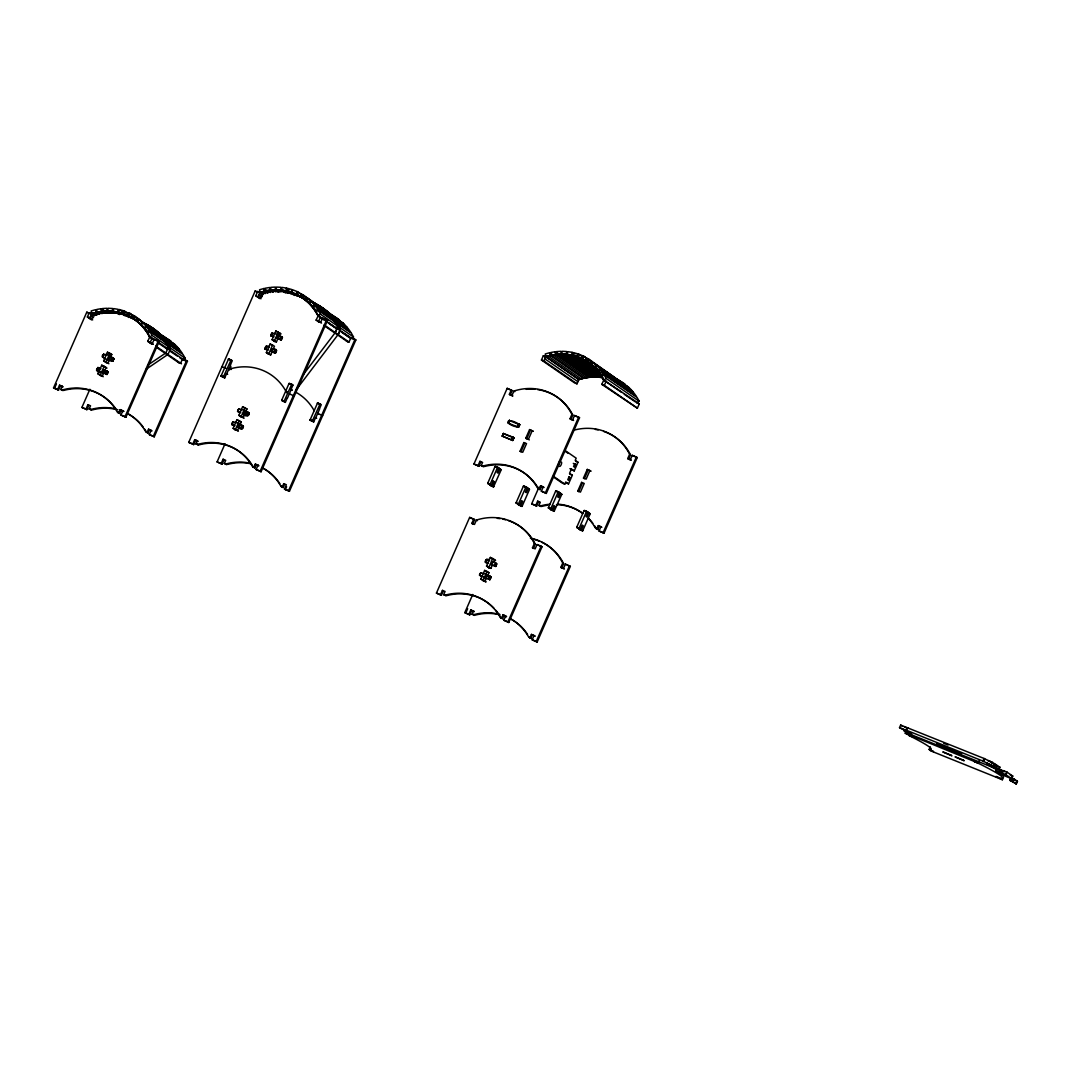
<?xml version="1.0" encoding="UTF-8"?>
<svg xmlns="http://www.w3.org/2000/svg" width="1071" height="1071" viewBox="0 0 1071 1071"><rect width="100%" height="100%" fill="white"/><g stroke="black" fill="none" stroke-linecap="round" stroke-linejoin="round"><path stroke-width="1.5" d="M105.132 313.227L102.374 311.326L102.414 308.555L106.913 308.287L106.886 311.059L109.63 312.946M273.533 292.022L270.776 290.121L270.816 287.349L275.314 287.082L275.287 289.853L278.032 291.754M556.451 354.367L556.478 351.596L560.99 351.328L560.95 354.099L593.977 376.885L589.478 377.166L556.451 354.367L560.95 354.099M110.514 312.946L107.769 311.045L108.077 308.274L112.562 308.488L112.241 311.259L114.985 313.16M278.915 291.754L276.171 289.853L276.492 287.082L280.963 287.296L280.642 290.067L283.387 291.968M561.833 354.086L562.155 351.315L566.626 351.529L566.305 354.3L599.332 377.099L594.86 376.885L561.833 354.086L566.305 354.3M115.855 313.254L113.111 311.353L113.713 308.609L118.105 309.318L117.502 312.063L120.247 313.964M285.636 293.012L281.512 290.161L282.115 287.416L286.506 288.112L289.25 290.013M288.648 292.758L285.903 290.857L286.506 288.112M569.37 354.755L602.397 377.541L600.202 377.193L567.175 354.394L567.777 351.649L572.168 352.359L574.926 354.26M601.848 376.001L571.566 355.103L572.168 352.359M230.385 364.97L232.287 360.646L228.618 358.839L221.028 376.108L224.696 377.943L226.583 373.618L227.668 374.315M291.981 390.072L291.031 389.416L292.932 385.091L291.714 384.275L284.163 401.156L285.341 402.388L287.229 398.064M319.386 408.975L321.273 404.651L317.605 402.843L310.028 420.113L313.683 421.961L315.584 417.636L316.668 418.319M498.644 469.031L497.694 467.331L498.966 468.134L497.064 472.458L498.028 473.114L499.916 468.79L495.003 466.661L487.747 483.208L491.375 485.431L493.276 481.107L494.226 481.763L492.325 486.087L493.503 486.903L501.094 470.022L499.916 468.79M516.102 502.781L519.73 504.99L521.617 500.666L522.581 501.335L520.68 505.659L522.072 506.342L529.449 489.581L528.271 488.363L523.358 486.234L516.142 502.66L519.73 504.99M526.999 488.604L525.821 487.372M561.74 494.467L555.648 491.107L548.352 507.882L552.02 509.876L553.921 505.552L554.872 506.208L552.971 510.532L554.149 511.349L561.74 494.467L559.249 493.597M588.916 512.795L587.015 517.119L586.065 516.463L587.966 512.139L586.506 511.55L579.197 528.204L580.375 529.435L582.263 525.111L583.226 525.767L581.325 530.091L582.718 530.774L590.094 514.026L588.916 512.795L584.003 510.68L576.747 527.227L582.838 530.573M121.103 314.151L118.346 312.25L119.229 309.559L123.486 310.737L127.61 313.589M126.739 316.28L122.616 313.428L123.486 310.737M290.884 293.896L286.747 291.044L287.63 288.367L291.888 289.545L291.017 292.236L295.141 295.074M602.692 376.189L572.423 355.291L573.293 352.6L577.55 353.778L576.68 356.469L600.818 373.016M231.108 359.843L223.518 376.711L224.696 377.943M291.754 384.275L289.023 383.512L281.713 400.179L285.341 402.388M320.109 403.847L312.504 420.729L313.683 421.961M497.453 467.652L490.197 484.199L491.375 485.431M518.551 503.772L525.861 487.104L527.32 487.693L525.419 492.017L526.37 492.687L528.271 488.363M560.575 493.236L558.674 497.56L557.723 496.904L559.611 492.58L558.165 491.991L550.842 508.645L552.02 509.876M587.604 513.156L586.466 511.818M575.756 464.372L574.525 467.184L573.574 466.528L574.806 463.716L575.756 464.372L573.306 463.382M58.517 390.112L57.633 389.509L59.534 385.185L60.418 385.788L58.517 390.112L53.55 387.863L86.778 312.183L89.495 313.281M54.434 388.465L56.428 383.927M91.517 319.841L87.38 316.989L89.281 312.665L91.731 313.656A53.684 49.721 -55.4 0 1 149.726 337.03L154.92 339.909L154.157 339.346L152.256 343.671L149.605 342.6M98.893 314.272L96.136 312.371L95.6 309.693L91.182 310.925L91.718 313.602L89.83 317.98L92.682 319.921M116.324 409.631A53.684 49.721 -55.4 0 0 63.979 390.353L60.766 389.496L62.185 386.256L59.534 385.185M100.687 371.905C92.508 373.19 100.888 362.6 97.689 370.7M107.97 359.32L112.75 361.235L114.021 358.651C101.21 349.092 96.43 358.33 112.883 361.248M96.564 370.097L97.836 367.5L100.928 368.705M103.485 357.513L102.347 356.911L103.619 354.3M96.859 370.298L97.983 367.554M102.562 356.924L103.767 354.354M97.033 370.405L98.023 367.728M97.26 370.512L98.237 367.848M97.434 370.593L98.492 367.969M97.555 370.646L98.827 368.103M86.858 409.684L85.988 409.068L87.876 404.744L88.759 405.36L86.858 409.684L81.905 407.422L89.87 389.268M128.935 317.498L123.433 313.709L124.571 311.112L135.535 317.511M100.754 375.747L97.956 373.819L101.758 365.171L106.993 368.089M106.444 362.774L103.659 360.847L107.448 352.198L111.759 354.474L108.01 363.149L105.36 362.078M103.204 376.738L100.42 374.81L104.208 366.162M108.894 363.765L106.109 361.837L109.911 353.189M131.639 318.194L127.516 315.356L128.654 312.759M103.686 373.123L107.006 374.448L108.238 371.838L103.874 369.856L102.669 372.708L103.619 373.364M117.917 409.832A53.684 49.721 -55.4 0 0 92.334 409.912L89.107 409.055L90.54 405.815L87.876 404.744M102.736 372.454L105.681 373.605L106.98 371.088M111.464 360.418L112.763 357.888L111.799 360.566M107.006 374.448L106.002 373.752L107.06 371.115M106.23 373.859L107.22 371.195M112.027 360.673L113.017 358.009M106.404 373.966L107.435 371.302M112.201 360.766L113.339 358.183M106.685 374.328L108.211 371.865M112.468 361.128L114.008 358.678L112.616 361.195M106.832 374.381L108.091 371.838M151.948 344.206L147.718 341.314L149.726 337.03L152.109 335.437L185.136 358.236L182.78 359.749L179.848 357.834M121.063 410.233L119.631 413.473L118.761 412.87L120.18 409.631L123.714 411.304L120.18 409.631M153.033 344.233L150.275 342.332L152.176 338.008M154.157 339.346L159.124 341.595L125.896 417.275L120.943 415.026L122.83 410.702M125.896 417.275L125.026 416.673L158.24 340.98M145.75 324.352A56.817 52.64 -55.4 0 1 169.954 347.392L170.035 349.989L167.973 354.407L146.004 369.348M148.534 429.19L149.405 429.792L147.985 433.045L147.102 432.43L148.534 429.19L151.185 430.261L149.284 434.585L154.251 436.834L187.465 361.155L182.512 358.905L180.611 363.23L177.947 362.159M154.251 436.834L153.367 436.232L186.595 360.552M193.69 444.599L192.82 443.996L194.708 439.659L195.591 440.275L193.69 444.599L188.737 442.35L255.179 290.977L259.262 292.624M259.918 298.648L255.782 295.797L257.683 291.473L260.133 292.45A53.684 49.721 -55.4 0 1 318.127 315.825L352.225 338.664M260.133 292.45L258.231 296.774L261.083 298.715M254.818 467.96L253.934 467.358L255.367 464.104L256.237 464.72L254.818 467.96L252.997 466.528A53.684 49.721 -55.4 0 0 199.166 444.84L195.939 443.983L197.372 440.73L194.708 439.659M226.798 373.699L228.685 369.375L231.51 368.544A53.684 49.721 -55.4 0 1 285.341 390.246L286.68 392.749M231.39 369.455L229.167 368.304L230.586 365.05M230.051 368.906L231.001 366.751M261.525 297.189L262.797 294.311M242.488 425.709C239.703 428.253 243.184 430.863 243.412 426.325C239.998 423.433 229.475 419.136 232.876 425.187M269.33 347.499C267.362 343.389 262.971 348.731 266.09 349.507M276.372 338.128L281.245 340.069L282.423 337.459C278.982 334.567 268.5 330.256 271.887 336.321M232.822 421.947L231.738 424.585L234.964 425.776M248.405 412.589C245.915 415.28 248.753 417.516 249.208 413.138C245.781 410.354 235.339 406.538 238.659 412M266.237 346.294L264.965 348.905L268.192 350.097M232.046 424.785L233.157 422.028M237.829 411.599L238.953 408.841M265.26 349.106L266.384 346.348M271.057 335.919L272.168 333.161L270.749 335.705L273.975 336.91M265.434 349.213L266.103 346.308M271.164 335.986L271.833 333.081M265.662 349.32L266.451 346.549M266.974 346.803L265.836 349.4L266.639 346.656M222.045 464.158L221.161 463.556L223.063 459.231L223.946 459.834L222.045 464.158L217.078 461.909L225.057 443.742M297.336 296.306L291.834 292.503L292.972 289.906L297.055 291.553L343.711 323.643L307.39 297.939L305.543 300.094L308.836 303.013L310.684 300.844L307.39 297.939M235.928 430.234L233.143 428.306L236.945 419.658L241.256 421.92M241.631 417.248L238.833 415.334L242.635 406.685L246.946 408.948L243.197 417.636L240.547 416.565M268.219 353.912L266.358 352.627L270.16 343.978L274.471 346.241L270.722 354.929L268.071 353.858M274.845 341.569L272.061 339.654L275.849 331.006L281.097 333.911M238.378 431.211L235.593 429.284L239.395 420.635M244.081 418.239L241.283 416.311L245.085 407.663M270.668 354.889L268.821 353.604L272.61 344.956M277.563 332.238L280.214 333.309L276.412 341.957L274.511 340.632L278.313 331.983M300.041 297.002L295.917 294.15L297.055 291.553M273.225 349.32C280.562 347.66 272.262 357.714 276.639 350.645L272.275 348.664L271.07 351.516L272.034 352.172M250.333 463.663A53.684 49.721 -55.4 0 0 227.507 464.399L224.294 463.542L225.713 460.302L223.063 459.231M237.909 426.941L240.855 428.092L241.992 425.495M243.706 413.741L246.651 414.905L247.789 412.308M275.22 349.815L274.082 352.413L271.137 351.261M276.92 338.061L279.866 339.226L281.004 336.629M240.855 428.092L242.153 425.562M246.651 414.905L247.95 412.375L247.307 415.213M279.866 339.226L281.164 336.696M241.417 428.346L242.247 425.602M274.484 352.587L275.461 349.922L274.163 352.439L275.448 353.256M281.271 340.069L280.348 339.44L281.258 336.736M247.2 415.146L248.271 412.522M274.631 352.667L275.702 350.03L274.805 352.761M280.428 339.467L281.499 336.843M241.591 428.44L242.608 425.776M280.602 339.574L281.619 336.91M241.859 428.802C245.085 421.653 242.113 432.791 238.86 427.597M247.722 415.642C250.775 407.997 248.646 420.702 243.157 413.808M272.088 351.917L275.086 353.122L276.291 350.565M280.87 339.935L282.409 337.472M281.017 339.989L282.342 337.459M318.984 322.05L316.119 320.109L318.127 315.825L320.51 314.245L353.537 337.044L351.181 338.556M321.541 323.081L318.676 321.139L320.577 316.815M318.007 321.394L320.657 322.465L322.558 318.141L327.525 320.403L261.083 471.762L256.116 469.5L258.017 465.175L255.367 464.104M287.443 398.144L291.232 389.496L292.115 390.112M261.083 471.762L260.199 471.146L326.642 319.787M335.236 332.425L337.191 327.994L340.123 330.029L338.182 334.46L295.73 390.46M311.648 301.794A56.817 52.64 -55.4 0 1 337.218 325.423L337.298 328.007L335.33 332.492L302.919 375.104M338.275 334.513L340.23 330.042L340.15 327.445A56.817 52.64 -55.4 0 0 317.297 305.007A56.683 52.506 -55.4 0 1 319.868 306.467M283.708 483.677L284.591 484.279L283.172 487.519L282.289 486.917L283.708 483.677L286.359 484.748L284.471 489.072L289.424 491.321L355.867 339.962L350.913 337.713L349.012 342.037L346.361 340.966M315.784 417.717L319.586 409.068M285.341 489.675L286.613 486.796M289.424 491.321L288.554 490.719L354.996 339.36M478.924 466.273L478.041 465.657L479.942 461.333L480.825 461.949L478.924 466.273L473.958 464.011L507.172 388.331L512.139 390.594L510.251 394.918L512.902 395.989L509.368 394.302L511.269 389.978M540.038 489.634L539.168 489.019L540.587 485.779L541.471 486.395L540.038 489.634L538.218 488.202A53.684 49.721 -55.4 0 0 484.387 466.514L481.174 465.657L482.593 462.404L479.942 461.333M512.018 395.373L513.919 391.049A53.684 49.721 -55.4 0 1 571.914 414.423L572.784 415.039L570.897 419.363L573.547 420.421L570.013 418.748L571.914 414.423M502.259 436.098L503.41 433.474L512.621 437.075L513.96 437.865L512.728 440.462L502.259 436.098L512.768 440.476M502.286 436.125L503.557 433.514M509.421 420.354L508.082 422.938L509.06 423.473L518.592 427.289L519.743 424.678C505.284 415.481 503.464 424.866 518.605 427.275M502.486 436.138L503.705 433.568M508.377 423.139L509.501 420.381M508.551 423.246L509.287 420.301M508.779 423.353L509.568 420.582M441.399 595.329L440.516 594.726L442.417 590.389L443.3 591.005L441.399 595.329L436.433 593.08L469.647 517.4L474.614 519.649L472.726 523.973L471.842 523.371L473.743 519.033M581.66 378.773L578.916 379.589L576.934 383.82L574.484 382.829L541.457 360.03L543.345 355.706L545.795 356.697A53.684 49.721 -55.4 0 1 603.79 380.071L639.28 403.847L637.379 408.171L601.795 384.355L603.79 380.071L606.186 378.478L639.213 401.277L636.843 402.79M511.403 439.632L512.701 437.102L511.737 439.779M517.186 426.445L518.498 423.915M493.945 608.221A53.684 49.721 -55.4 0 0 446.861 595.57L443.648 594.713L445.067 591.46L442.417 590.389M534.389 543.479L532.488 547.803L533.371 548.419L535.259 544.095L534.389 543.479A53.684 49.721 -55.4 0 0 476.394 520.104L474.493 524.429L471.842 523.371M517.521 426.579L518.578 423.955M511.951 439.886L512.955 437.222M517.748 426.686L518.819 424.062M512.139 439.98L513.156 437.316M517.922 426.794L518.953 424.129M512.407 440.342L513.946 437.892M519.663 424.678L518.19 427.155L519.73 424.705M512.621 440.435L513.826 437.852M520.078 451.212L523.866 442.564L526.53 443.635L522.728 452.283L520.078 451.212L520.948 451.815L524.75 443.166L523.866 442.564M530.44 430.194L526.651 438.842L525.767 438.24L529.569 429.591L533.104 431.265L529.569 429.591M529.302 439.913L528.418 439.311L532.22 430.662M486.368 562.73C483.168 561.994 487.666 556.585 489.594 560.722M485.069 577.724L489.929 579.665L491.12 577.055C487.693 574.27 477.251 570.468 480.571 575.917M488.456 563.319L485.364 562.114L486.502 559.517M481.575 573.266C479.928 571.191 478.108 579.25 480.866 572.757M485.538 562.329L486.649 559.571M485.699 562.422L486.341 559.504M486.984 559.905L485.939 562.543L486.689 559.745M469.741 614.888L468.87 614.285L470.758 609.961L471.642 610.564L469.741 614.888L464.787 612.639L472.753 594.472M600.898 372.895L577.497 356.75L578.635 354.153L582.731 355.8L593.736 363.39M465.657 613.241L467.652 608.703M483.637 580.964L480.839 579.036L484.641 570.388L488.952 572.65L487.733 575.569M489.327 567.978L486.542 566.064L490.331 557.415L495.578 560.32M483.436 580.87L486.087 581.941L483.289 580.027L487.091 571.365M492.165 565.475L490.893 568.366L488.992 567.041L492.78 558.393M597.872 369.749L581.58 358.397L582.731 355.8M487.747 575.77L486.796 575.114L485.203 581.339L482.552 580.268M498.042 614.393A53.684 49.721 -55.4 0 0 475.216 615.129L471.99 614.272L473.422 611.032L470.758 609.961M479.647 575.328L488.563 578.822L489.862 576.292M491.402 564.471L494.347 565.635L495.819 563.172L496.904 563.868L495.753 566.479L496.569 563.788M489.956 579.679L488.885 578.969L489.942 576.332M495.766 566.465C492.727 565.368 498.537 561.418 492.54 561.887M489.112 579.076L490.103 576.412M494.909 565.876L495.9 563.212M489.286 579.17L490.317 576.506M495.083 565.983L496.101 563.319M489.554 579.531L491.094 577.082M489.715 579.598L491.027 577.055M536.625 506.101L535.754 505.485L537.642 501.161L538.526 501.777L536.625 506.101L531.671 503.839L538.981 487.198M572.664 419.819L574.565 415.494L579.531 417.744L546.304 493.423L541.337 491.174L543.238 486.85L540.587 485.779M547.803 505.164A53.684 49.721 -55.4 0 0 542.1 506.342L538.874 505.485L540.306 502.232L537.642 501.161M546.304 493.423L545.42 492.821L578.648 417.141M503.062 614.834L503.946 615.45L502.513 618.69L501.643 618.087L503.062 614.834L505.713 615.905L503.812 620.229L508.779 622.492L542.006 546.812L537.04 544.55L535.139 548.874L532.488 547.803M637.379 408.171L604.352 385.373L606.24 381.048M552.73 476.515L562.342 483.141L564.792 484.132L565.742 481.963L568.527 483.891L572.329 475.243L569.531 473.315L571.432 468.991L574.23 470.919L578.019 462.27L575.234 460.343L576.185 458.174L565.207 450.596M508.779 622.492L507.908 621.876L541.123 546.197M577.778 491.04L581.58 482.392L584.231 483.463L580.442 492.111L577.778 491.04L578.661 491.643L582.463 482.994L581.58 482.392M588.153 470.022L584.364 478.67L583.481 478.068L587.269 469.419L590.804 471.093L587.269 469.419M589.934 470.49L586.132 479.139L583.481 478.068M532.287 635.009L530.868 638.249L529.984 637.647L531.417 634.407L534.951 636.08L531.417 634.407M564.377 569.049L560.829 567.376L562.73 563.051A53.684 49.721 -55.4 0 0 530.373 538.111M561.713 567.978L563.614 563.654A53.684 49.721 -55.4 0 0 541.939 542.287M560.829 567.376L563.493 568.447L565.394 564.122L570.348 566.372L537.133 642.051L532.167 639.802L534.068 635.478M537.133 642.051L536.25 641.449L569.477 565.769M598.301 525.607L599.171 526.222L597.752 529.462L596.868 528.846L598.301 525.607L600.951 526.678L599.05 531.002L604.017 533.264L637.232 457.571L632.278 455.322L630.377 459.646L631.261 460.262L628.597 459.191L627.726 458.575L629.614 454.251A53.684 49.721 -55.4 0 0 574.444 430.047M628.597 459.191L630.498 454.867A53.684 49.721 -55.4 0 0 603.602 431.385M604.017 533.264L603.134 532.648L636.361 456.969M998.748 769.768L915.344 736.366L906.856 732.738L903.924 730.703L911.675 733.836L899.52 727.664L900.657 725.067L984.048 758.469L995.481 764.132L994.343 766.729L986.578 763.596L998.748 769.768L999.886 767.171L993.848 763.891M930.177 746.755L929.333 749.392A53.684 4.123 23.7 0 0 909.989 736.031L908.677 735.295L911.742 736.527L905.236 733.207L906.374 730.609M899.52 727.664L907.271 730.797L906.535 730.288L907.673 727.691L908.409 728.2M1003.54 777.144L1002.402 779.742L995.896 776.421L999.979 778.068A53.684 4.123 23.7 0 0 979.135 763.69L974.088 761.387L978.171 763.034L979.309 760.437M994.343 766.729L982.91 761.066L984.048 758.469M983.647 761.575L984.785 758.978M991.398 764.707L992.549 762.11M995.802 767.746L996.954 765.149M1011.573 778.644L1006.004 774.802L1007.008 772.124L1012.711 776.047L1011.56 778.671L1001.693 774.681L995.99 770.759L997.128 768.161M996.258 770.825L997.396 768.228L1004.785 771.629L1003.313 770.625L1002.175 773.208L1003.647 774.226L995.99 770.759M999.524 772.137L1000.662 769.554M1000.983 773.155L1002.135 770.558M1002.175 773.208L1005.441 774.534L1007.008 772.124M1016.285 783.918L1009.98 780.398L1011.118 777.774L1015.321 780.451M1009.98 780.398L1011.332 777.841M1010.06 780.384L1011.479 777.907L1014.076 778.992L1017.437 781.308L1016.259 783.918L1012.979 781.616L1014.076 778.992M1011.319 778.577L1012.711 776.047M1010.261 780.464L1012.269 781.268L1013.407 778.671M1012.269 781.268L1013.568 778.751L1012.938 781.589M1012.885 781.562L1013.889 778.898M1016.098 783.865L1017.423 781.295L1015.817 780.705M495.003 466.661L497.787 467.317M523.358 486.234L526.142 486.89M519.743 505.151L521.858 506.463M555.648 491.107L558.446 491.763M552.034 510.024L554.149 511.349M584.003 510.68L586.788 511.336M580.335 529.703L578.875 529.114L581.325 530.091M132.416 318.569L128.292 315.717L129.685 313.241L175.309 344.835L141.037 321.3M134.906 319.707L132.148 317.806L133.54 315.329M300.817 297.363L296.694 294.512L298.086 292.035L339.534 320.042L335.933 317.525M301.942 294.137L300.549 296.613L296.694 294.512M598.635 370.097L582.356 358.758L583.749 356.282L629.387 387.876L593.053 362.172L591.219 364.341L594.512 367.246L596.346 365.091M595.623 367.299L586.225 360.847L587.618 358.37M491.335 485.685L489.875 485.096L493.838 486.569M143.086 322.84L141.037 324.808L143.996 328.074L146.031 326.12L179.071 348.905L176.113 345.638L143.086 322.84L146.031 326.12M311.487 301.647L309.439 303.615L312.397 306.882L314.432 304.914L347.473 327.713L344.514 324.446L311.487 301.647L314.432 304.914M597.149 365.88L595.115 367.848L598.06 371.115L600.108 369.16L633.135 391.946L630.19 388.679L597.149 365.88L600.108 369.16M146.754 327.003L144.531 328.743L147.102 332.345L149.324 330.591L182.351 353.39L179.781 349.789L146.754 327.003L149.324 330.591M315.155 305.797L312.933 307.551L315.517 311.139L317.726 309.399L350.753 332.197L348.182 328.596L315.155 305.797L317.726 309.399M600.818 370.044L598.609 371.784L601.179 375.385L603.401 373.632L636.428 396.431L633.845 392.843L600.818 370.044L603.401 373.632M147.918 365.037L165.871 352.935L167.826 348.477L167.745 345.879A56.817 52.64 -55.4 0 0 143.541 322.84M185.136 358.236L182.967 354.354L149.94 331.555L147.57 333.068L149.739 336.95M353.537 337.044L351.368 333.161L318.341 310.362L315.972 311.875L318.141 315.758L323.629 319.627M639.213 401.277L637.044 397.395L604.004 374.596L601.648 376.108L603.816 379.991M519.448 505.485L518.23 504.669L520.68 505.659M551.739 510.372L550.521 509.542L552.971 510.532M60.766 389.496L63.109 389.75A53.684 49.721 -55.4 0 1 116.94 411.438L119.631 413.473M89.107 409.055L91.45 409.309A53.684 49.721 -55.4 0 1 114.276 408.573M195.939 443.983L198.282 444.224A53.684 49.721 -55.4 0 1 252.113 465.925L253.466 467.411M224.294 463.542L226.637 463.797A53.684 49.721 -55.4 0 1 249.449 463.06M481.174 465.657L483.503 465.898A53.684 49.721 -55.4 0 1 537.347 487.6L538.7 489.086M538.874 505.485L541.216 505.726A53.684 49.721 -55.4 0 1 549.798 504.213M443.648 594.713L445.978 594.954A53.684 49.721 -55.4 0 1 499.822 616.655L502.513 618.69M471.99 614.272L474.333 614.526A53.684 49.721 -55.4 0 1 499.916 614.446M94.556 315.65L91.731 313.656L96.136 312.371M266.759 290.402L264.002 288.501L259.584 289.732L260.119 292.41L262.957 294.445M260.119 292.41L264.537 291.178L267.295 293.079M552.422 354.635L549.677 352.734L545.259 353.966L545.795 356.643L578.835 379.495A53.684 49.721 -55.4 0 1 601.674 377.434M545.795 356.643L550.199 355.411L583.24 378.21L578.822 379.442M103.994 310.59L101.25 308.689L96.765 309.439L97.006 312.183L99.764 314.071M97.006 312.183L101.491 311.42L104.248 313.321M269.892 290.228L269.651 287.483L265.166 288.246L265.407 290.977L269.892 290.228L272.65 292.129M558.071 353.631L555.314 351.73L550.829 352.479L551.083 355.224L584.11 378.009L588.595 377.26L555.568 354.461L551.083 355.224M270.776 290.121L275.287 289.853M102.374 311.326L106.886 311.059M276.171 289.853L280.642 290.067M107.769 311.045L112.241 311.259M96.51 370.044L99.79 371.302M238.806 408.787L237.481 411.344L240.761 412.589M281.512 290.161L285.903 290.857M567.175 354.394L571.566 355.103M113.111 311.353L117.502 312.063M580.054 529.917L582.504 530.908M572.423 355.291L576.68 356.469M286.747 291.044L291.017 292.236M118.346 312.25L122.616 313.428M243.144 426.271L239.087 424.384L237.856 427.195L238.806 427.851M519.408 424.598L509.756 420.675M282.088 337.378L279.009 336.133M107.89 371.757L104.824 370.526M490.772 576.974L487.707 575.729M272.944 333.683L272.248 333.362M504.481 434.103L503.37 433.487M513.545 437.758L504.414 434.076M113.606 358.544L110.608 357.326M248.793 413.018L244.884 411.184L243.639 413.995L244.603 414.651M495.431 566.372L490.853 564.537M577.497 356.75L581.58 358.397M541.457 360.03L544.001 361.061L545.875 356.79L548.633 355.974A53.563 49.614 -55.4 0 1 602.344 377.621L603.669 380.085L621.689 392.414M601.795 384.355L604.352 385.373M636.83 402.857L639.28 403.847M291.834 292.503L295.917 294.15M512.139 390.594L507.172 388.331M579.531 417.744L574.565 415.494M327.525 320.403L322.558 318.141M255.782 295.797L258.339 296.828L260.213 292.544L262.971 291.74A53.563 49.614 -55.4 0 1 316.681 313.388L317.993 315.838L322.13 318.689M316.119 320.109L318.676 321.139M257.361 296.948L260.012 298.019L261.913 293.695A53.684 49.721 -55.4 0 1 311.808 305.53M355.867 339.962L350.913 337.713M637.232 457.571L632.278 455.322M627.726 458.575L630.377 459.646M525.767 438.24L528.418 439.311M575.569 461.28L578.019 462.27M272.061 339.654L274.511 340.632M276.412 341.957L273.761 340.886L274.645 341.488M574.23 470.919L569.919 468.643M569.879 474.252L572.329 475.243M266.358 352.627L268.821 353.604M566.077 482.901L568.527 483.891M123.433 313.709L127.516 315.356M292.932 385.091L289.304 383.298M498.966 468.134L495.338 466.34M559.611 492.58L555.996 490.772M228.324 359.187L230.774 360.164M288.969 383.619L291.419 384.609M498.644 468.616L501.094 469.607M558.125 492.245L561.74 494.039M541.471 486.395L544.122 487.452M537.816 488.483L539.168 489.019M473.958 464.011L478.041 465.657M541.337 491.174L545.42 492.821M527.32 487.693L523.692 485.899M587.966 512.139L584.338 510.345M317.324 403.191L319.774 404.182M229.167 368.304L230.506 368.839M285.81 391.129L287.162 391.678M527.026 488.215L529.476 489.206M587.644 512.621L590.121 513.652M221.951 366.67L226.035 368.304M289.344 393.82L294.297 396.083M91.731 314.432L86.778 312.183M156.393 340.498L159.124 341.595M87.38 316.989L89.937 318.02L91.811 313.749L94.569 312.933A53.563 49.614 -55.4 0 1 148.28 334.58L149.592 337.044L153.849 339.882M147.718 341.314L150.275 342.332M88.96 318.154L91.611 319.225L93.512 314.901A53.684 49.721 -55.4 0 1 148.668 333.349M150.489 343.202L153.14 344.273M491.776 480.772L494.226 481.763M599.171 526.222L601.835 527.293M187.465 361.155L182.512 358.905M221.108 375.613L223.558 376.604M281.753 400.059L284.203 401.049M487.787 483.101L490.237 484.092M548.446 507.547L550.896 508.524M221.068 376.149L223.518 377.139M281.713 400.594L284.163 401.585M487.747 483.637L490.197 484.614M548.392 508.069L550.842 509.06M491.054 485.913L493.503 486.903M588.3 518.391A53.684 49.721 -55.4 0 1 595.048 527.427L596.868 528.846M597.752 529.462L595.53 528.311M531.671 503.839L535.754 505.485M599.05 531.002L603.134 532.648M310.108 419.618L312.558 420.608M576.787 527.106L579.237 528.097M310.055 420.153L312.518 421.144M516.102 503.196L518.551 504.187M576.747 527.642L579.197 528.632M109.162 353.43L111.812 354.501M244.335 407.917L246.999 408.988M104.476 354.862L103.485 354.314M239.663 409.336L238.672 408.801M103.659 360.847L106.109 361.837M238.833 415.334L241.283 416.311M103.459 366.402L106.123 367.473L102.321 376.122L99.67 375.051M238.646 420.89L241.296 421.961L237.508 430.609L234.844 429.538L235.727 430.14M474.614 519.649L469.647 517.4M542.006 546.812L537.04 544.55M97.956 373.819L100.42 374.81M233.143 428.306L235.593 429.284M567.63 565.274L570.348 566.372M492.044 558.647L494.695 559.718L491.348 564.725L492.299 565.381M60.418 385.788L63.069 386.859L62.185 386.256M195.591 440.275L198.242 441.346M256.237 464.72L258.901 465.791L258.017 465.175M907.124 727.959L904.46 726.888L905.423 727.544M943.698 743.261L948.076 745.028M993.674 764.667L999.886 767.171M906.535 730.288L982.91 761.066M117.408 412.322L118.761 412.87M252.595 466.809L253.934 467.358M53.55 387.863L57.633 389.509M120.943 415.026L125.026 416.673M188.737 442.35L192.82 443.996M256.116 469.5L260.199 471.146M1003.313 770.625L1006.579 771.937M1010.274 775.109L1012.456 775.993M905.236 733.207L978.171 763.034M149.405 429.792L152.069 430.863M486.542 566.064L488.992 567.041M490.893 568.366L488.242 567.295L489.126 567.898M127.449 413.433A53.684 49.721 -55.4 0 1 145.281 431.011L147.102 432.43M262.636 467.907A53.684 49.721 -55.4 0 1 280.468 485.484L282.289 486.917M147.985 433.045L145.763 431.894M280.937 486.381L283.172 487.519M81.905 407.422L85.988 409.068M149.284 434.585L153.367 436.232M217.078 461.909L221.161 463.556M284.471 489.072L288.554 490.719M486.341 571.619L489.005 572.69M1002.402 779.742L930.927 750.945L929.454 749.928L933.537 751.574L929.039 749.352M484.052 577.59L486.502 578.581M480.839 579.036L483.289 580.027M503.946 615.45L506.596 616.521M500.291 617.539L501.643 618.087M436.433 593.08L440.516 594.726M503.812 620.229L507.908 621.876M471.642 610.564L474.292 611.635L473.422 611.032M510.332 618.636A53.684 49.721 -55.4 0 1 528.164 636.214L529.984 637.647M528.646 637.111L530.868 638.249M464.787 612.639L468.87 614.285M532.167 639.802L536.25 641.449M233.866 422.536L232.876 421.987M582.356 358.758L586.225 360.847M616.776 379.08L620.645 381.169M331.113 314.834L334.969 316.922M128.292 315.717L132.148 317.806M166.567 338.128L158.575 333.188M995.106 764.694L996.07 765.363M583.749 356.282L600.269 367.674M603.013 369.575L614.031 377.179M578.635 354.153L581.392 356.054M584.284 359.802L595.61 367.688M574.551 355.88L600.697 373.926M624.313 394.329L635.451 401.92M564.069 354.193L597.096 376.992M558.701 354.233L591.728 377.019M553.319 354.836L586.359 377.635M548.004 356.027L581.031 378.826M578.916 379.589L545.875 356.79L543.907 361.021L577.041 383.86M543.345 355.706L546.103 357.607M544.858 358.852L577.885 381.651M629.614 454.251L630.498 454.867M570.013 418.748L570.897 419.363M513.919 391.049L514.803 391.665M509.368 394.302L510.251 394.918M565.501 451.507L568.246 453.408M998.252 768.938L1002.71 772.017M288.875 291.633L294.391 295.435M340.15 327.445L337.111 325.464A56.683 52.506 -55.4 0 0 311.607 301.915M553.814 476.555L564.792 484.132M283.708 290.509L287.831 293.36M337.298 328.007L340.23 330.042M327.78 322.411L336.013 328.181M340.163 330.952L349.775 337.673M329.011 323.442L335.892 328.195M341.395 331.983L349.655 337.686M278.406 289.96L281.151 291.861M324.178 324.941L348.959 342.037M273.038 289.987L275.783 291.888M324.379 325.812L347.888 341.997M900.657 725.067L902.612 726.419M267.656 290.602L270.401 292.503M265.407 290.977L268.165 292.878M262.328 291.794L265.086 293.695M257.683 291.473L260.44 293.374M255.179 290.977L256.049 291.593M259.182 294.619L261.94 296.52M482.512 466.193L483.396 466.795M540.226 506.021L541.109 506.637M275.849 331.006L277.71 332.278M279.049 336.16L278.099 335.504L276.867 338.316L277.817 338.971M270.16 343.978L272.021 345.25M272.315 348.704L273.266 349.36M565.394 564.122L566.264 564.725M562.73 563.051L563.614 563.654M317.659 402.857L318.823 403.673M476.394 520.104L477.278 520.72M322.652 415.642L317.685 413.393L318.569 413.995M228.659 358.852L229.837 359.655M228.685 369.375L229.569 369.99M490.331 557.415L492.191 558.687M129.685 313.241L154.452 330.337M119.229 309.559L121.974 311.46M120.474 312.839L124.611 315.691M145.817 330.551L148.574 332.438M169.954 347.406L167.638 345.92A56.683 52.506 -55.4 0 0 143.501 322.947M115.307 311.715L119.43 314.553M167.719 348.463L170.035 349.989M157.678 341.81L185.203 360.807M157.852 342.733L167.612 349.374M170.235 351.288L177.251 356.027M110.005 311.152L112.75 313.053M484.641 570.388L486.502 571.673M155.777 346.134L181.494 363.832M104.623 311.192L107.381 313.093M155.978 347.004L179.473 363.203M242.635 406.685L244.496 407.957M99.255 311.795L101.999 313.696M93.927 312.986L96.685 314.887M91.718 313.602L94.476 315.503M89.281 312.665L92.039 314.566M90.781 315.811L93.538 317.712M236.945 419.658L238.793 420.943M107.448 352.198L109.309 353.484M110.648 357.366L109.697 356.71L108.466 359.521L109.416 360.177M444.987 595.248L445.871 595.864M473.342 614.821L474.225 615.423M101.758 365.171L103.619 366.456M103.914 369.897L104.864 370.553M197.292 444.519L198.175 445.134M225.633 464.091L226.517 464.694M62.105 390.045L62.988 390.647M90.459 409.604L91.343 410.206M621.608 381.758L625.196 384.275M167.531 338.717L171.132 341.234M604.004 374.596L606.186 378.478M318.341 310.362L320.51 314.245M149.94 331.555L152.109 335.437M529.047 636.83L529.516 637.714M501.174 618.141L500.693 617.257A53.684 49.721 -55.4 0 0 495.833 610.323M314.164 410.688L313.683 409.805A53.684 49.721 -55.4 0 0 295.85 392.227M281.338 486.1L281.82 486.984M117.81 412.054L118.292 412.937M549.677 352.734L550.199 355.411M264.002 288.501L264.537 291.178M555.314 351.73L555.568 354.461M101.25 308.689L101.491 311.42M128.333 414.035A53.684 49.721 -55.4 0 1 143.045 426.874M144.679 429.203A53.684 49.721 -55.4 0 1 146.165 431.613M120.621 410.648A53.684 49.721 -55.4 0 1 123.259 411.625M94.395 315.503A53.684 49.721 -55.4 0 1 97.207 314.673M105.788 313.147A53.684 49.721 -55.4 0 1 114.396 313.12M117.234 313.455A53.684 49.721 -55.4 0 1 120.032 313.937M125.494 315.41A53.684 49.721 -55.4 0 1 130.702 317.511M145.696 324.459A56.683 52.506 -55.4 0 1 169.847 347.446M321.139 307.19A56.683 52.506 -55.4 0 1 340.043 327.485M502.62 615.263A53.684 49.721 -55.4 0 1 505.258 616.227M511.215 619.252A53.684 49.721 -55.4 0 1 527.561 634.407M503.504 615.865A53.684 49.721 -55.4 0 1 506.141 616.842M531.256 538.713A53.684 49.721 -55.4 0 1 539.369 541.163M508.377 520.613A53.684 49.721 -55.4 0 1 535.259 544.095M497.279 518.337A53.684 49.721 -55.4 0 1 500.117 518.659M502.915 519.154A53.684 49.721 -55.4 0 1 505.673 519.81M1003.701 774.855A53.684 4.123 23.7 0 1 1003.152 775.632M986.967 764.466A53.684 4.123 23.7 0 1 989.015 765.524M990.943 766.541A53.684 4.123 23.7 0 1 996.003 769.353M1002.483 773.57A53.684 4.123 23.7 0 1 1003.045 774.065M558.406 504.187A53.684 49.721 -55.4 0 1 581.955 512.848M589.184 518.993A53.684 49.721 -55.4 0 1 592.812 523.304M594.445 525.62A53.684 49.721 -55.4 0 1 595.931 528.03M556.438 504.628A53.684 49.721 -55.4 0 1 582.838 513.464M595.342 429.431A53.684 49.721 -55.4 0 1 598.14 429.926M537.642 389.603A53.684 49.721 -55.4 0 1 572.784 415.039M526.196 389.309A53.684 49.721 -55.4 0 1 534.804 389.282M561.378 462.056A2.37 0.87 -68 0 1 561.164 464.72A2.37 0.87 -68 0 1 559.477 466.38M559.169 462.056A2.37 0.87 -68 0 1 558.446 464.279M581.673 378.786A53.537 49.601 -55.4 0 1 601.648 377.554M313.683 307.618A53.684 49.721 -55.4 0 1 315.45 309.827M277.068 291.781A53.684 49.721 -55.4 0 1 279.946 291.767M285.636 292.249A53.684 49.721 -55.4 0 1 299.117 296.319M254.911 464.533A53.684 49.721 -55.4 0 1 257.562 465.497M263.52 468.522A53.684 49.721 -55.4 0 1 279.852 483.677M569.009 476.903L567.777 479.714L568.741 480.37L569.959 477.559L569.009 476.903M936.79 743.635L961.504 753.756L936.79 743.635M134.504 315.918L132.871 318.261L136.472 320.764L138.105 318.435L134.504 315.918M302.906 294.726L301.272 297.055L304.874 299.572L306.507 297.243L302.906 294.726M588.568 358.959L586.948 361.302L590.549 363.805L592.169 361.476L588.568 358.959M138.989 319.131L137.142 321.3L140.435 324.205L142.282 322.05L138.989 319.131M990.635 761.615L987.984 760.544L991.599 762.271L990.635 761.615M905.986 730.542L903.322 729.485L906.936 731.212L905.986 730.542M989.497 764.212L986.846 763.141L990.461 764.868L989.497 764.212M910.457 733.635L907.806 732.564L911.421 734.304L910.457 733.635M993.968 767.291L991.304 766.22L994.932 767.961L993.968 767.291M950.968 755.189L942.801 751.896L951.918 755.845L950.968 755.189M963.217 760.129L955.051 756.836L964.168 760.785L963.217 760.129"/></g></svg>
